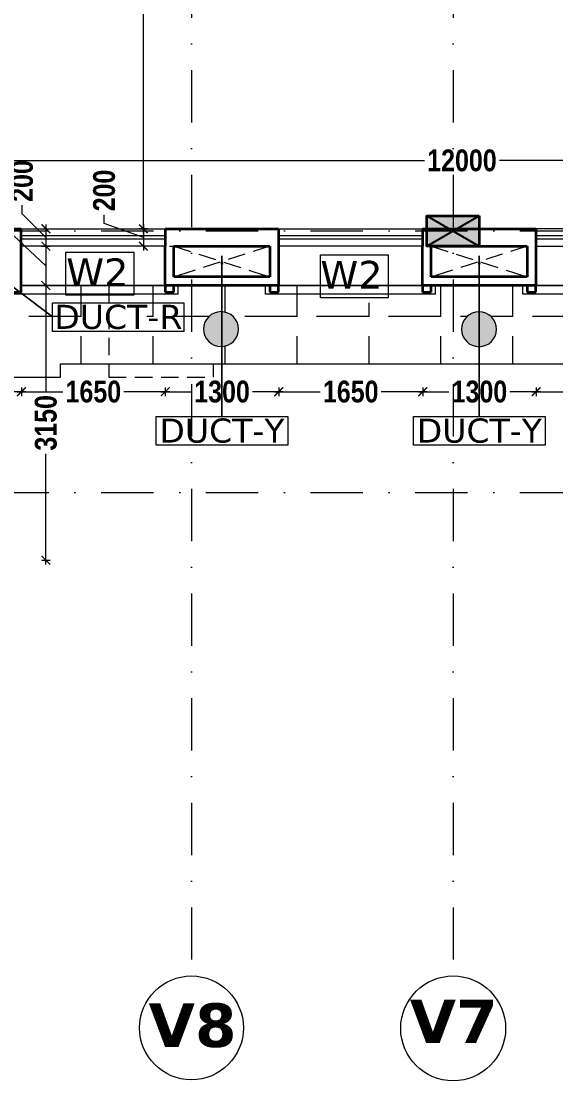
# Model space of a CAD drawing. Header units: millimetres. Extents: x -3092155 to 4513934, y -12317808 to 1850003.
# Drawn here: x -396285 to -390157, y -5585630 to -5573480 of the extents above; entities that cross this region are included whole.
import ezdxf

# ---------------------------------------------------------------- set-up
doc = ezdxf.new("R2010")
doc.units = ezdxf.units.MM
doc.header["$LTSCALE"] = 2
doc.header["$MEASUREMENT"] = 0
doc.header["$PDMODE"] = 34
doc.header["$PDSIZE"] = 500
for name, pattern in [('DASHDOT', [1, 0.5, -0.25, 0, -0.25]), ('DASHED2', [0.375, 0.25, -0.125]), ('HIDDEN', [0.375, 0.25, -0.125])]:
    doc.linetypes.add(name, pattern=pattern)
for name, color, linetype, lineweight in [('COL. R', 140, 'Continuous', 15), ('coloumn', 10, 'Continuous', 35), ('cornice', 12, 'Continuous', 25), ('D DIM', 250, 'Continuous', 9), ('DUCT', 37, 'Continuous', 35), ('glass', 5, 'Continuous', 15), ('GRID', 251, 'DASHDOT', 5), ('HAT', 42, 'Continuous', 5), ('PROJ', 251, 'HIDDEN', 5), ('SILL', 74, 'Continuous', 9), ('ST TEXT', 251, 'DASHDOT', 5), ('W2', 162, 'Continuous', 5)]:
    doc.layers.add(name, color=color, linetype=linetype, lineweight=lineweight)
doc.layers.add('DOT', color=7, linetype='DASHED2', lineweight=0, true_color=0x89067c)
doc.layers.add('duct text', color=7, linetype='Continuous', lineweight=5, true_color=0x30182a)
doc.styles.add('door', font='arial.ttf', dxfattribs={"height": 70})
doc.styles.add('INNER DIM', font='ARIALNB.TTF', dxfattribs={"height": 250})
doc.styles.add('style2', font='verdana.ttf')
doc.dimstyles.new('DOOR', dxfattribs={"dimtxt": 100, "dimasz": 100, "dimexe": 25, "dimexo": 50, "dimgap": 25, "dimtad": 0, "dimtih": 1, "dimtoh": 1, "dimdec": 0, "dimzin": 3, "dimdsep": 46, "dimtxsty": 'door', "dimblk": 'OBLIQUE', "dimcen": 200, "dimclrd": 256, "dimclre": 256, "dimclrt": 256, "dimadec": 0, "dimazin": 0, "dimtfac": 1, "dimtdec": 0, "dimtofl": 0, "dimtmove": 2, "dimatfit": 3, "dimfxl": 300, "dimfxlon": 1, "dimfrac": 1, "dimtolj": 1, "dimtzin": 0, "dimlwd": -1, "dimlwe": -1, "dimarcsym": 0})
doc.dimstyles.new('external final', dxfattribs={"dimscale": 0, "dimtxt": 250, "dimasz": 100, "dimexe": 50, "dimexo": 50, "dimgap": 50, "dimtad": 0, "dimdec": 0, "dimzin": 0, "dimdsep": 46, "dimtxsty": 'INNER DIM', "dimblk": 'ARCHTICK', "dimcen": 100, "dimdle": 50, "dimclrd": 256, "dimclre": 256, "dimclrt": 256, "dimadec": 0, "dimazin": 0, "dimtfac": 1, "dimtdec": 0, "dimtix": 1, "dimtmove": 1, "dimatfit": 3, "dimfxl": 50, "dimfxlon": 1, "dimtolj": 1, "dimtzin": 0, "dimlwd": -1, "dimlwe": -1, "dimarcsym": 1})

# ---------------------------------------------------------------- blocks, each defined once
blk = doc.blocks.new('_ArchTick')
at = {"color": 0, "linetype": 'ByBlock', "const_width": 0.15}
blk.add_lwpolyline([(-0.5, -0.5), (0.5, 0.5)], dxfattribs=at)
blk = doc.blocks.new('*D290')
at = {"layer": 'D DIM', "ltscale": 100, "transparency": 16777216}
for p, q in [((-390383, -5577679), (-390383, -5577779)), ((-388733, -5577679), (-388733, -5577779)), ((-390433, -5577729), (-389909, -5577729)), ((-388683, -5577729), (-389208, -5577729))]:
    blk.add_line(p, q, dxfattribs=at)
at = {"layer": 'Defpoints', "color": 0, "lineweight": 50, "ltscale": 100, "transparency": 16777216}
for p in [(-390383, -5576511), (-388733, -5576511), (-390383, -5577729)]:
    blk.add_point(p, dxfattribs=at)
at = {"layer": 'D DIM', "ltscale": 100, "transparency": 16777216, "xscale": 100, "yscale": 100, "zscale": 100, "rotation": 180}
blk.add_blockref('_ArchTick', (-390383, -5577729), dxfattribs=at)
at = {"layer": 'D DIM', "ltscale": 100, "transparency": 16777216, "xscale": 100, "yscale": 100, "zscale": 100}
blk.add_blockref('_ArchTick', (-388733, -5577729), dxfattribs=at)
at = {"layer": 'D DIM', "ltscale": 100, "transparency": 16777216, "insert": (-389558, -5577729), "char_height": 250, "attachment_point": 5, "style": 'INNER DIM'}
blk.add_mtext('\\A1;1650', dxfattribs=at)
blk = doc.blocks.new('*D291')
at = {"layer": 'D DIM', "ltscale": 100, "transparency": 16777216}
for p, q in [((-391683, -5577679), (-391683, -5577779)), ((-390383, -5577679), (-390383, -5577779)), ((-391733, -5577729), (-391384, -5577729)), ((-390333, -5577729), (-390683, -5577729))]:
    blk.add_line(p, q, dxfattribs=at)
at = {"layer": 'Defpoints', "color": 0, "lineweight": 50, "ltscale": 100, "transparency": 16777216}
for p in [(-391683, -5576511), (-390383, -5576511), (-391683, -5577729)]:
    blk.add_point(p, dxfattribs=at)
at = {"layer": 'D DIM', "ltscale": 100, "transparency": 16777216, "xscale": 100, "yscale": 100, "zscale": 100, "rotation": 180}
blk.add_blockref('_ArchTick', (-391683, -5577729), dxfattribs=at)
at = {"layer": 'D DIM', "ltscale": 100, "transparency": 16777216, "xscale": 100, "yscale": 100, "zscale": 100}
blk.add_blockref('_ArchTick', (-390383, -5577729), dxfattribs=at)
at = {"layer": 'D DIM', "ltscale": 100, "transparency": 16777216, "insert": (-391033, -5577729), "char_height": 250, "attachment_point": 5, "style": 'INNER DIM'}
blk.add_mtext('\\A1;1300', dxfattribs=at)
blk = doc.blocks.new('*D292')
at = {"layer": 'D DIM', "ltscale": 100, "transparency": 16777216}
for p, q in [((-393333, -5577679), (-393333, -5577779)), ((-391683, -5577679), (-391683, -5577779)), ((-393383, -5577729), (-392859, -5577729)), ((-391633, -5577729), (-392158, -5577729))]:
    blk.add_line(p, q, dxfattribs=at)
at = {"layer": 'Defpoints', "color": 0, "lineweight": 50, "ltscale": 100, "transparency": 16777216}
for p in [(-393333, -5576511), (-391683, -5576511), (-393333, -5577729)]:
    blk.add_point(p, dxfattribs=at)
at = {"layer": 'D DIM', "ltscale": 100, "transparency": 16777216, "xscale": 100, "yscale": 100, "zscale": 100, "rotation": 180}
blk.add_blockref('_ArchTick', (-393333, -5577729), dxfattribs=at)
at = {"layer": 'D DIM', "ltscale": 100, "transparency": 16777216, "xscale": 100, "yscale": 100, "zscale": 100}
blk.add_blockref('_ArchTick', (-391683, -5577729), dxfattribs=at)
at = {"layer": 'D DIM', "ltscale": 100, "transparency": 16777216, "insert": (-392508, -5577729), "char_height": 250, "attachment_point": 5, "style": 'INNER DIM'}
blk.add_mtext('\\A1;1650', dxfattribs=at)
blk = doc.blocks.new('*D293')
at = {"layer": 'D DIM', "ltscale": 100, "transparency": 16777216}
for p, q in [((-394633, -5577679), (-394633, -5577779)), ((-393333, -5577679), (-393333, -5577779)), ((-394683, -5577729), (-394334, -5577729)), ((-393283, -5577729), (-393633, -5577729))]:
    blk.add_line(p, q, dxfattribs=at)
at = {"layer": 'Defpoints', "color": 0, "lineweight": 50, "ltscale": 100, "transparency": 16777216}
for p in [(-394633, -5576511), (-393333, -5576511), (-394633, -5577729)]:
    blk.add_point(p, dxfattribs=at)
at = {"layer": 'D DIM', "ltscale": 100, "transparency": 16777216, "xscale": 100, "yscale": 100, "zscale": 100, "rotation": 180}
blk.add_blockref('_ArchTick', (-394633, -5577729), dxfattribs=at)
at = {"layer": 'D DIM', "ltscale": 100, "transparency": 16777216, "xscale": 100, "yscale": 100, "zscale": 100}
blk.add_blockref('_ArchTick', (-393333, -5577729), dxfattribs=at)
at = {"layer": 'D DIM', "ltscale": 100, "transparency": 16777216, "insert": (-393983, -5577729), "char_height": 250, "attachment_point": 5, "style": 'INNER DIM'}
blk.add_mtext('\\A1;1300', dxfattribs=at)
blk = doc.blocks.new('*D294')
at = {"layer": 'D DIM', "ltscale": 100, "transparency": 16777216}
for p, q in [((-396283, -5577679), (-396283, -5577779)), ((-394633, -5577679), (-394633, -5577779)), ((-396333, -5577729), (-395809, -5577729)), ((-394583, -5577729), (-395108, -5577729))]:
    blk.add_line(p, q, dxfattribs=at)
at = {"layer": 'Defpoints', "color": 0, "lineweight": 50, "ltscale": 100, "transparency": 16777216}
for p in [(-396283, -5576511), (-394633, -5576511), (-396283, -5577729)]:
    blk.add_point(p, dxfattribs=at)
at = {"layer": 'D DIM', "ltscale": 100, "transparency": 16777216, "xscale": 100, "yscale": 100, "zscale": 100, "rotation": 180}
blk.add_blockref('_ArchTick', (-396283, -5577729), dxfattribs=at)
at = {"layer": 'D DIM', "ltscale": 100, "transparency": 16777216, "xscale": 100, "yscale": 100, "zscale": 100}
blk.add_blockref('_ArchTick', (-394633, -5577729), dxfattribs=at)
at = {"layer": 'D DIM', "ltscale": 100, "transparency": 16777216, "insert": (-395458, -5577729), "char_height": 250, "attachment_point": 5, "style": 'INNER DIM'}
blk.add_mtext('\\A1;1650', dxfattribs=at)
blk = doc.blocks.new('*D295')
at = {"layer": 'D DIM', "ltscale": 100, "transparency": 16777216}
for p, q in [((-397033, -5577679), (-397033, -5577779)), ((-396283, -5577679), (-396283, -5577779)), ((-397083, -5577729), (-396934, -5577729)), ((-396233, -5577729), (-396383, -5577729))]:
    blk.add_line(p, q, dxfattribs=at)
at = {"layer": 'Defpoints', "color": 0, "lineweight": 50, "ltscale": 100, "transparency": 16777216}
for p in [(-397033, -5576511), (-396283, -5576511), (-397033, -5577729)]:
    blk.add_point(p, dxfattribs=at)
at = {"layer": 'D DIM', "ltscale": 100, "transparency": 16777216, "xscale": 100, "yscale": 100, "zscale": 100, "rotation": 180}
blk.add_blockref('_ArchTick', (-397033, -5577729), dxfattribs=at)
at = {"layer": 'D DIM', "ltscale": 100, "transparency": 16777216, "xscale": 100, "yscale": 100, "zscale": 100}
blk.add_blockref('_ArchTick', (-396283, -5577729), dxfattribs=at)
at = {"layer": 'D DIM', "ltscale": 100, "transparency": 16777216, "insert": (-396658, -5577729), "char_height": 250, "attachment_point": 5, "style": 'INNER DIM'}
blk.add_mtext('\\A1;750', dxfattribs=at)
blk = doc.blocks.new('*D297')
at = {"layer": 'D DIM', "ltscale": 100, "transparency": 16777216}
for p, q in [((-396275, -5575691), (-396275, -5575591)), ((-396002, -5575961), (-396275, -5575691)), ((-396052, -5575861), (-395952, -5575861)), ((-396002, -5575811), (-396002, -5576111)), ((-396052, -5576061), (-395952, -5576061))]:
    blk.add_line(p, q, dxfattribs=at)
at = {"layer": 'Defpoints', "color": 0, "lineweight": 50, "ltscale": 100, "transparency": 16777216}
for p in [(-396283, -5575861), (-396283, -5576061), (-396002, -5576061)]:
    blk.add_point(p, dxfattribs=at)
at = {"layer": 'D DIM', "ltscale": 100, "transparency": 16777216, "xscale": 100, "yscale": 100, "zscale": 100}
for p, rotation in [((-396002, -5575861), 90), ((-396002, -5576061), 270)]:
    blk.add_blockref('_ArchTick', p, dxfattribs=dict(at, rotation=rotation))
at = {"layer": 'D DIM', "ltscale": 100, "transparency": 16777216, "insert": (-396275, -5575313), "char_height": 250, "attachment_point": 5, "rotation": 90, "style": 'INNER DIM'}
blk.add_mtext('\\A1;200', dxfattribs=at)
blk = doc.blocks.new('*D298')
at = {"layer": 'D DIM', "ltscale": 100, "transparency": 16777216}
for p, q in [((-396594, -5575733), (-396594, -5575633)), ((-396002, -5576286), (-396594, -5575733)), ((-396052, -5576061), (-395952, -5576061)), ((-396002, -5576011), (-396002, -5576561)), ((-396052, -5576511), (-395952, -5576511))]:
    blk.add_line(p, q, dxfattribs=at)
at = {"layer": 'Defpoints', "color": 0, "lineweight": 50, "ltscale": 100, "transparency": 16777216}
for p in [(-396283, -5576061), (-396283, -5576511), (-396002, -5576511)]:
    blk.add_point(p, dxfattribs=at)
at = {"layer": 'D DIM', "ltscale": 100, "transparency": 16777216, "xscale": 100, "yscale": 100, "zscale": 100}
for p, rotation in [((-396002, -5576061), 90), ((-396002, -5576511), 270)]:
    blk.add_blockref('_ArchTick', p, dxfattribs=dict(at, rotation=rotation))
at = {"layer": 'D DIM', "ltscale": 100, "transparency": 16777216, "insert": (-396594, -5575354), "char_height": 250, "attachment_point": 5, "rotation": 90, "style": 'INNER DIM'}
blk.add_mtext('\\A1;450', dxfattribs=at)
blk = doc.blocks.new('*D299')
at = {"layer": 'D DIM', "ltscale": 100, "transparency": 16777216}
for p, q in [((-396002, -5576461), (-396002, -5577730)), ((-396052, -5576511), (-395952, -5576511)), ((-396002, -5579711), (-396002, -5578442)), ((-396052, -5579661), (-395952, -5579661))]:
    blk.add_line(p, q, dxfattribs=at)
at = {"layer": 'Defpoints', "color": 0, "lineweight": 50, "ltscale": 100, "transparency": 16777216}
for p in [(-396283, -5576511), (-397033, -5579661), (-396002, -5579661)]:
    blk.add_point(p, dxfattribs=at)
at = {"layer": 'D DIM', "ltscale": 100, "transparency": 16777216, "xscale": 100, "yscale": 100, "zscale": 100}
for p, rotation in [((-396002, -5576511), 90), ((-396002, -5579661), 270)]:
    blk.add_blockref('_ArchTick', p, dxfattribs=dict(at, rotation=rotation))
at = {"layer": 'D DIM', "ltscale": 100, "transparency": 16777216, "insert": (-396002, -5578086), "char_height": 250, "attachment_point": 5, "rotation": 90, "style": 'INNER DIM'}
blk.add_mtext('\\A1;3150', dxfattribs=at)
blk = doc.blocks.new('*D584')
at = {"layer": 'D DIM', "ltscale": 100, "transparency": 16777216}
for p, q in [((-397283, -5575078), (-391663, -5575078)), ((-397233, -5575128), (-397233, -5575028)), ((-385183, -5575078), (-390804, -5575078)), ((-385233, -5575086), (-385233, -5575028))]:
    blk.add_line(p, q, dxfattribs=at)
at = {"layer": 'Defpoints', "color": 0, "lineweight": 50, "ltscale": 100, "transparency": 16777216}
for p in [(-385233, -5575078), (-385233, -5575136), (-397233, -5576061)]:
    blk.add_point(p, dxfattribs=at)
at = {"layer": 'D DIM', "ltscale": 100, "transparency": 16777216, "xscale": 100, "yscale": 100, "zscale": 100, "rotation": 180}
blk.add_blockref('_ArchTick', (-397233, -5575078), dxfattribs=at)
at = {"layer": 'D DIM', "ltscale": 100, "transparency": 16777216, "xscale": 100, "yscale": 100, "zscale": 100}
blk.add_blockref('_ArchTick', (-385233, -5575078), dxfattribs=at)
at = {"layer": 'D DIM', "ltscale": 100, "transparency": 16777216, "insert": (-391233, -5575078), "char_height": 250, "attachment_point": 5, "style": 'INNER DIM'}
blk.add_mtext('\\A1;12000', dxfattribs=at)
blk = doc.blocks.new('*D659')
at = {"layer": 'D DIM', "ltscale": 100, "transparency": 16777216}
for p, q in [((-394885, -5570011), (-394885, -5572606)), ((-394835, -5570061), (-394935, -5570061)), ((-394885, -5575911), (-394885, -5573316)), ((-394835, -5575861), (-394935, -5575861))]:
    blk.add_line(p, q, dxfattribs=at)
at = {"layer": 'Defpoints', "color": 0, "lineweight": 50, "ltscale": 100, "transparency": 16777216}
for p in [(-394153, -5570061), (-394885, -5575861), (-394633, -5575861)]:
    blk.add_point(p, dxfattribs=at)
at = {"layer": 'D DIM', "ltscale": 100, "transparency": 16777216, "xscale": 100, "yscale": 100, "zscale": 100}
for p, rotation in [((-394885, -5570061), 90), ((-394885, -5575861), 270)]:
    blk.add_blockref('_ArchTick', p, dxfattribs=dict(at, rotation=rotation))
at = {"layer": 'D DIM', "ltscale": 100, "transparency": 16777216, "insert": (-394885, -5572961), "char_height": 250, "attachment_point": 5, "rotation": 90, "style": 'INNER DIM'}
blk.add_mtext('\\A1;5800', dxfattribs=at)
blk = doc.blocks.new('*D660')
at = {"layer": 'D DIM', "ltscale": 100, "transparency": 16777216}
for p, q in [((-395334, -5575801), (-395334, -5575701)), ((-394885, -5575961), (-395334, -5575801)), ((-394835, -5575861), (-394935, -5575861)), ((-394885, -5575811), (-394885, -5576111)), ((-394835, -5576061), (-394935, -5576061))]:
    blk.add_line(p, q, dxfattribs=at)
at = {"layer": 'Defpoints', "color": 0, "lineweight": 50, "ltscale": 100, "transparency": 16777216}
for p in [(-394633, -5575861), (-394885, -5576061), (-394633, -5576061)]:
    blk.add_point(p, dxfattribs=at)
at = {"layer": 'D DIM', "ltscale": 100, "transparency": 16777216, "xscale": 100, "yscale": 100, "zscale": 100}
for p, rotation in [((-394885, -5575861), 90), ((-394885, -5576061), 270)]:
    blk.add_blockref('_ArchTick', p, dxfattribs=dict(at, rotation=rotation))
at = {"layer": 'D DIM', "ltscale": 100, "transparency": 16777216, "insert": (-395334, -5575422), "char_height": 250, "attachment_point": 5, "rotation": 90, "style": 'INNER DIM'}
blk.add_mtext('\\A1;200', dxfattribs=at)
blk = doc.blocks.new('S.F')
at = {"layer": 'coloumn', "ltscale": 100}
blk.add_hatch(color=256, dxfattribs=at).paths.add_polyline_path([(94635, -5883906), (94635, -5884256), (94035, -5884256), (94035, -5883906)])
at = {"layer": 'coloumn', "lineweight": 25, "ltscale": 100}
for p, q in [((94035, -5884256), (94635, -5883906)), ((94035, -5883906), (94635, -5884256))]:
    blk.add_line(p, q, dxfattribs=at)
at = {"layer": 'coloumn', "ltscale": 100}
blk.add_lwpolyline([(94635, -5883906), (94635, -5884256), (94035, -5884256), (94035, -5883906)], close=True, dxfattribs=at)
blk = doc.blocks.new('yhyjhr')
at = {"layer": 'COL. R', "ltscale": 100}
h = blk.add_hatch(color=256, dxfattribs=at)
h.set_gradient(color1=(0, 127, 255), color2=(41, 148, 255), one_color=1, tint=0.58)
h.paths.add_polyline_path([(-422317, -6086298, 1), (-421917, -6086298, 1)])
blk.add_circle((-422117, -6086298), 200, dxfattribs=at)
blk = doc.blocks.new('_Oblique')
at = {"color": 0, "linetype": 'ByBlock', "lineweight": -2}
blk.add_line((-0.5, -0.5), (0.5, 0.5), dxfattribs=at)
blk = doc.blocks.new('ujuj')
at = {"layer": 'DUCT', "ltscale": 100}
for p, q in [((-427849, -5813156), (-427849, -5813081)), ((-427849, -5813081), (-427749, -5813081)), ((-427749, -5813081), (-427749, -5813156)), ((-426099, -5813156), (-426099, -5813081)), ((-426099, -5813081), (-425999, -5813081)), ((-425999, -5813081), (-425999, -5813156))]:
    blk.add_line(p, q, dxfattribs=at)
at = {"layer": 'PROJ', "ltscale": 250}
blk.add_line((-426099, -5813156), (-427749, -5813156), dxfattribs=at)
at = {"layer": 'SILL', "ltscale": 100}
for p, q in [((-425949, -5813056), (-427899, -5813056)), ((-427899, -5813056), (-427899, -5813156)), ((-426099, -5813156), (-427749, -5813156)), ((-425949, -5813056), (-425949, -5813156))]:
    blk.add_line(p, q, dxfattribs=at)
blk = doc.blocks.new('hyh')
at = {"layer": 'duct text', "ltscale": 0.1}
for points in [[(-132673, -5620698), (-131165, -5620698), (-131165, -5621027), (-132673, -5621027)], [(-131484, -5622002), (-129976, -5622002), (-129976, -5622331), (-131484, -5622331)], [(-128534, -5622002), (-127026, -5622002), (-127026, -5622331), (-128534, -5622331)]]:
    blk.add_lwpolyline(points, close=True, dxfattribs=at)
at = {"layer": 'duct text', "ltscale": 0.1, "char_height": 276.64, "width": 1547.24, "attachment_point": 5, "style": 'style2'}
for s, insert in [('\\pt3043;DUCT-R', (-131917, -5620863)), ('\\pt3043;DUCT-Y', (-130729, -5622167)), ('\\pt3043;DUCT-Y', (-127779, -5622167))]:
    blk.add_mtext(s, dxfattribs=dict(at, insert=insert))
at = {"layer": 'duct text', "ltscale": 0.1}
for points in [[(-130730, -5620159), (-130730, -5622002), (-130730, -5620159)], [(-127780, -5620159), (-127780, -5622002), (-127780, -5620159)], [(-133489, -5620242), (-132673, -5620862), (-133489, -5620242)]]:
    blk.add_leader(points, dimstyle='DOOR', dxfattribs=at)

msp = doc.modelspace()

# ---------------------------------------------------------------- hatches: boundary and pattern name
at = {"layer": 'HAT', "ltscale": 100}
h = msp.add_hatch(dxfattribs=at)
h.set_pattern_fill('ANGLE', color=256, scale=3000, style=0)
h.set_pattern_definition([(180, (-832849.1, 141206), (0, 825), [600, -225]), (90, (-832849.1, 141206), (825, 5e-14), [600, -225])])
h.paths.add_polyline_path([(-386780.7, -5576711), (-386319, -5576711), (-386319, -5576511.2), (-385786.1, -5576511.2), (-385786, -5576511.2), (-385035.5, -5576511.2), (-385035.5, -5577561.2), (-386235.3, -5577561.2), (-386235.3, -5577411.2), (-386780.7, -5577411.2)])
h.paths.add_polyline_path([(-394843.6, -5576575.8), (-395281.8, -5576575.8), (-395281.8, -5576511.1), (-394636.1, -5576511.1), (-394636.1, -5576511.1), (-393336, -5576511.3), (-393336, -5576511.2), (-392939.6, -5576511.2), (-392939.6, -5576711), (-392219, -5576711), (-392219, -5576511.1), (-391686.1, -5576511.1), (-391686, -5576511.1), (-390386, -5576511.3), (-390386, -5576511.2), (-389989.2, -5576511.2), (-389989.2, -5576711), (-389268.6, -5576711), (-389268.6, -5576511.1), (-388736.1, -5576511.1), (-388735.6, -5576511.1), (-387435.6, -5576511.3), (-387435.6, -5576511.2), (-387039.6, -5576511.2), (-387039.6, -5576711), (-386780.7, -5576711), (-386780.7, -5577411.2), (-395281.8, -5577411.2), (-395281.8, -5577069.9), (-394843.6, -5577069.9)])
h.paths.add_polyline_path([(-388279, -5577011.2, 1), (-387879, -5577011.2, 1)], flags=16)
h.paths.add_polyline_path([(-391236.5, -5577012.8, 1), (-390836.5, -5577012.8, 1)], flags=16)
h.paths.add_polyline_path([(-394194, -5577011.2, 1), (-393794, -5577011.2, 1)], flags=16)
h.paths.add_polyline_path([(-397035.1, -5576511.2), (-396286, -5576511.2), (-396286, -5576511.2), (-395281.8, -5576511.1), (-395281.8, -5576575.8), (-395564.2, -5576575.8), (-395564.2, -5577069.9), (-395281.8, -5577069.9), (-395281.8, -5577411.2), (-395835.8, -5577411.2), (-395835.8, -5577561.2), (-397035.1, -5577561.2), (-397035.1, -5577511.2)])
h.paths.add_polyline_path([(-394764.8, -5576566.4), (-395598.5, -5576566.4), (-395598.5, -5577052.6), (-394764.8, -5577052.6)], flags=9)

# ---------------------------------------------------------------- linework, layer by layer
at = {"layer": 'DOT', "ltscale": 400}
for p, q in [((-394584.4, -5576061.2), (-393384.7, -5576061.2)), ((-394535.2, -5576061.2), (-393435.2, -5576411.2)), ((-393435.2, -5576061.2), (-394535.2, -5576411.2)), ((-391584.7, -5576061.2), (-390484.7, -5576411.2)), ((-390484.7, -5576061.2), (-391584.7, -5576411.2)), ((-395281.8, -5576511.1), (-395281.8, -5577561.2)), ((-394082.1, -5577411.2), (-387980.5, -5577411.2)), ((-394082.1, -5577561.2), (-394082.1, -5577411.2)), ((-393385.1, -5577411.2), (-388684.7, -5577411.2)), ((-395281.8, -5577561.2), (-394082.1, -5577561.2))]:
    msp.add_line(p, q, dxfattribs=at)
at = {"layer": 'DOT', "linetype": 'Continuous', "ltscale": 400}
for p, q in [((-396284.8, -5576511.2), (-385784.3, -5576511.2)), ((-395835.8, -5577411.2), (-386235.3, -5577411.2)), ((-395835.8, -5577561.2), (-395835.8, -5577411.2)), ((-397035.5, -5577561.2), (-395835.8, -5577561.2))]:
    msp.add_line(p, q, dxfattribs=at)
at = {"layer": 'DUCT', "ltscale": 100}
for p, q in [((-397234.3, -5575861.2), (-396284.8, -5575861.2)), ((-396284.8, -5576511.2), (-396284.8, -5575861.2)), ((-394634.8, -5575861.2), (-394634.8, -5576061.2)), ((-394634.8, -5575861.2), (-393334.8, -5575861.2)), ((-393334.8, -5575861.2), (-393334.8, -5576061.2)), ((-391684.8, -5575861.2), (-391684.8, -5576061.2)), ((-391684.8, -5575861.2), (-390384.8, -5575861.2)), ((-390384.8, -5575861.2), (-390384.8, -5576061.2)), ((-394635.2, -5576511.2), (-394635.2, -5576061.2)), ((-394535.2, -5576061.2), (-393434.7, -5576061.2)), ((-394535.2, -5576411.2), (-394535.2, -5576061.2)), ((-393434.7, -5576061.2), (-393434.7, -5576411.2)), ((-393334.7, -5576061.2), (-393334.7, -5576511.2)), ((-391685.2, -5576511.2), (-391685.2, -5576061.2)), ((-391585.2, -5576061.2), (-390484.7, -5576061.2)), ((-391585.2, -5576411.2), (-391585.2, -5576061.2)), ((-390484.7, -5576061.2), (-390484.7, -5576411.2)), ((-390384.7, -5576061.2), (-390384.7, -5576511.2)), ((-393434.7, -5576411.2), (-394535.2, -5576411.2)), ((-390484.7, -5576411.2), (-391585.2, -5576411.2)), ((-393334.7, -5576511.2), (-394635.2, -5576511.2)), ((-390384.7, -5576511.2), (-391685.2, -5576511.2))]:
    msp.add_line(p, q, dxfattribs=at)
at = {"layer": 'glass', "ltscale": 100}
for p, q in [((-394634.8, -5575941.2), (-396284.8, -5575941.2)), ((-394634.8, -5575981.2), (-396284.8, -5575981.2)), ((-391684.8, -5575941.2), (-393334.8, -5575941.2)), ((-391684.8, -5575981.2), (-393334.8, -5575981.2)), ((-388734.8, -5575941.2), (-390384.8, -5575941.2)), ((-388734.8, -5575981.2), (-390384.8, -5575981.2))]:
    msp.add_line(p, q, dxfattribs=at)
at = {"layer": 'GRID', "color": 5, "ltscale": 600}
for p, q in [((-394333.9, -5499634.4), (-394333.9, -5584428.2)), ((-391333.9, -5499634.4), (-391333.9, -5584428.2))]:
    msp.add_line(p, q, dxfattribs=at)
at = {"layer": 'GRID', "color": 6, "ltscale": 600}
for p, q in [((-460173.8, -5575886.2), (-367334.4, -5575886.2)), ((-460173.8, -5578886.2), (-367334.4, -5578886.2))]:
    msp.add_line(p, q, dxfattribs=at)
at = {"layer": 'SILL', "ltscale": 100}
for p, q in [((-396284.8, -5575861.2), (-391684.8, -5575861.2)), ((-388734.8, -5575861.2), (-390384.8, -5575861.2)), ((-394634.8, -5576061.2), (-396284.8, -5576061.2)), ((-391684.8, -5576061.2), (-393334.8, -5576061.2)), ((-390384.8, -5576061.2), (-388734.8, -5576061.2))]:
    msp.add_line(p, q, dxfattribs=at)
at = {"layer": 'ST TEXT', "linetype": 'ByBlock', "ltscale": 1200}
for centre, radius in [((-394333.5, -5585023.7), 595.5), ((-391333.9, -5585029.3), 601.1)]:
    msp.add_circle(centre, radius, dxfattribs=at)
at = {"layer": 'W2', "lineweight": 15, "ltscale": 0.1}
for p, q in [((-395772.3, -5576129.1), (-394993.1, -5576129.1)), ((-395772.3, -5576623.2), (-395772.3, -5576129.1)), ((-394993.1, -5576129.1), (-394993.1, -5576623.2)), ((-392853.7, -5576158.1), (-392080.2, -5576158.1)), ((-392853.7, -5576652.2), (-392853.7, -5576158.1)), ((-392080.2, -5576158.1), (-392080.2, -5576652.2)), ((-394993.1, -5576623.2), (-395772.3, -5576623.2)), ((-392080.2, -5576652.2), (-392853.7, -5576652.2))]:
    msp.add_line(p, q, dxfattribs=at)

# ---------------------------------------------------------------- block references
at = {"layer": 'COL. R', "xscale": -1}
for p in [(-816111.5, 509287), (-813154, 509285.4)]:
    msp.add_blockref('yhyjhr', p, dxfattribs=at)
at = {"layer": 'coloumn'}
msp.add_blockref('S.F', (-485670.2, 308195), dxfattribs=at)
at = {"layer": 'cornice', "color": 3, "lineweight": 50}
msp.add_blockref('hyh', (-263254.8, 43989.8), dxfattribs=at)
at = {"layer": 'cornice', "color": 3, "lineweight": 50, "xscale": -1, "rotation": 180}
for p in [(31464.1, -11389667.4), (34414.1, -11389667.4), (37364.5, -11389667.4)]:
    msp.add_blockref('ujuj', p, dxfattribs=at)

# ---------------------------------------------------------------- texts
at = {"layer": 'ST TEXT', "ltscale": 0.1, "char_height": 450, "attachment_point": 5, "style": 'style2'}
for s, insert in [('{\\fVerdana|b1|i0|c0|p34;\\H1.1111x;V8}', (-394320.4, -5584997.5)), ('{\\fVerdana|b1|i0|c0|p34;\\H1.1111x;V7}', (-391327.6, -5584948.6))]:
    msp.add_mtext(s, dxfattribs=dict(at, insert=insert))
at = {"layer": 'W2', "style": 'style2'}
for p in [(-395769.2, -5576519.7), (-392856.2, -5576548.7)]:
    msp.add_text('W2', height=320, dxfattribs=at).set_placement(p)

# ---------------------------------------------------------------- dimensions: what is measured, and where the dimension line sits
at = {"layer": 'D DIM', "ltscale": 100}
for base, p1, p2, picture, middle in [((-394884.9, -5575861.2), (-394153.1, -5570061.2), (-394633.1, -5575861.2), '*D659', (-394884.9, -5572961.2)), ((-396001.6, -5579661.2), (-396283.5, -5576511.2), (-397033.5, -5579661.2), '*D299', (-396001.6, -5578086.2))]:
    dim = msp.add_linear_dim(base=base, p1=p1, p2=p2, angle=90, dimstyle='external final', override={"dimscale": 1}, dxfattribs=at)
    dim.commit()
    dim.dimension.update_dxf_attribs({"geometry": picture, "text_midpoint": middle})
for base, p1, p2, picture, middle in [((-385233.5, -5575078.4), (-397233.5, -5576061.2), (-385233.5, -5575135.9), '*D584', (-391233.5, -5575078.4)), ((-397033.5, -5577729.3), (-396283.5, -5576511.2), (-397033.5, -5576511.2), '*D295', (-396658.5, -5577729.3)), ((-396283.5, -5577729.3), (-394633.5, -5576511.2), (-396283.5, -5576511.2), '*D294', (-395458.5, -5577729.3)), ((-394633.5, -5577729.3), (-393333.5, -5576511.2), (-394633.5, -5576511.2), '*D293', (-393983.5, -5577729.3)), ((-393333.5, -5577729.3), (-391683.5, -5576511.2), (-393333.5, -5576511.2), '*D292', (-392508.5, -5577729.3)), ((-391683.5, -5577729.3), (-390383.5, -5576511.2), (-391683.5, -5576511.2), '*D291', (-391033.5, -5577729.3)), ((-390383.5, -5577729.3), (-388733.5, -5576511.2), (-390383.5, -5576511.2), '*D290', (-389558.5, -5577729.3))]:
    dim = msp.add_linear_dim(base=base, p1=p1, p2=p2, dimstyle='external final', override={"dimscale": 1}, dxfattribs=at)
    dim.commit()
    dim.dimension.update_dxf_attribs({"geometry": picture, "text_midpoint": middle})
for base, p1, p2, picture, middle in [((-396001.6, -5576511.2), (-396283.5, -5576061.2), (-396283.5, -5576511.2), '*D298', (-396593.8, -5575583)), ((-396001.6, -5576061.2), (-396283.5, -5575861.2), (-396283.5, -5576061.2), '*D297', (-396274.9, -5575541.1)), ((-394884.9, -5576061.2), (-394633.1, -5575861.2), (-394633.2, -5576061.2), '*D660', (-395334.3, -5575650.8))]:
    dim = msp.add_linear_dim(base=base, p1=p1, p2=p2, angle=90, dimstyle='external final', override={"dimscale": 1}, dxfattribs=at)
    dim.commit()
    dim.dimension.update_dxf_attribs({"geometry": picture, "text_midpoint": middle, "dimtype": 160})

doc.saveas('drawing.dxf')
